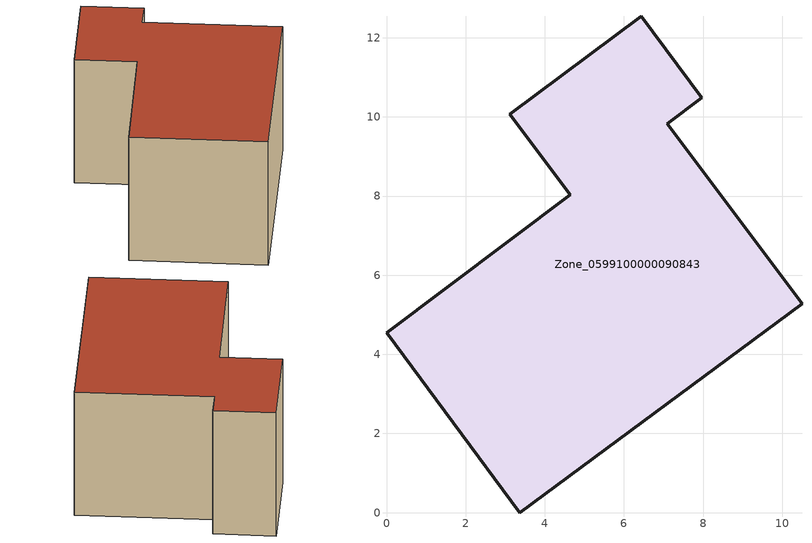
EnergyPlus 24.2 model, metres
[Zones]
Zone_0599100000090843
 floor ground (C_G): 3.12,10.07 6.44,12.54 7.97,10.48 7.1,9.83 10.5,5.28 3.37,0 0,4.54 4.64,8.03 z0
 wall outside (C_F): 0,4.54 3.37,0 10.5,5.28 7.1,9.83 7.97,10.48 6.44,12.54 3.12,10.07 4.64,8.03 0,4.54 z0:5.85
 roof outside (C_R): 3.12,10.07 4.64,8.03 0,4.54 3.37,0 10.5,5.28 7.1,9.83 7.97,10.48 6.44,12.54 z5.85
[BUILDING]
Pand.0599100000090843: North Axis=0; Terrain=City; Loads Convergence Tolerance Value=0.04; Temperature Convergence Tolerance Value=0.4; Solar Distribution=FullExterior; Maximum Number of Warmup Days=25; Minimum Number of Warmup Days=1
[Site:Location]
Rotterdam.The.Hague.AP_ZH_NLD Design_Conditions: Latitude=51.96; Longitude=4.45; Time Zone=1; Elevation=-4.5
[SITE:GROUNDTEMPERATURE:BUILDINGSURFACE]
18, 18, 18, 18, 18, 18, 18, 18, 18, 18, 18, 18
[MATERIAL] Thermal Absorptance=0.9; Solar Absorptance=0.7; Visible Absorptance=0.7
Name | Roughness | Thickness | Conductivity | Density | Specific Heat
G.TC.1975-1991 | MediumSmooth | 0.15 | 0.288461 | 540 | 1210
F.TC.1975-1991 | Rough | 0.3 | 0.230769 | 1920 | 840
R.TC.1975-1991 | MediumRough | 0.2 | 0.153846 | 1500 | 1000
[CONSTRUCTION]
C_G: G.TC.1975-1991
C_F: F.TC.1975-1991
C_R: R.TC.1975-1991
[ZONE]
Zone_0599100000090843: Type=1; Multiplier=1; Ceiling Height=Autocalculate; Volume=Autocalculate; Floor Area=autocalculate; Part of Total Floor Area=Yes
[ZONEINFILTRATION:DESIGNFLOWRATE]
Infil_Zone_0599100000090843: Zone or ZoneList or Space or SpaceList=Zone_0599100000090843; Schedule=AlwaysOn; Design Flow Rate Calculation Method=Flow/Area; Flow Rate per Floor Area=0.003; Constant Term Coefficient=1; Temperature Term Coefficient=0; Velocity Term Coefficient=0; Velocity Squared Term Coefficient=0
[HVACTEMPLATE:ZONE:IDEALLOADSAIRSYSTEM]
Zone_0599100000090843: Maximum Heating Supply Air Temperature=50; Minimum Cooling Supply Air Temperature=13; Maximum Heating Supply Air Humidity Ratio=0.0156; Minimum Cooling Supply Air Humidity Ratio=0.0077; Heating Limit=NoLimit; Cooling Limit=NoLimit; Dehumidification Control Type=ConstantSensibleHeatRatio; Cooling Sensible Heat Ratio=0.7; Dehumidification Setpoint=60; Humidification Control Type=None; Humidification Setpoint=30; Outdoor Air Method=None; Outdoor Air Flow Rate per Person=0.00944; Outdoor Air Flow Rate per Zone Floor Area=0; Outdoor Air Flow Rate per Zone=0; Demand Controlled Ventilation Type=None; Outdoor Air Economizer Type=NoEconomizer; Heat Recovery Type=None; Sensible Heat Recovery Effectiveness=0.7; Latent Heat Recovery Effectiveness=0.65
[ZONECONTROL:THERMOSTAT]
ThermostatControl_Zone_0599100000090843: Zone or ZoneList=Zone_0599100000090843; Control Type Schedule=DualSetpointControlType; Control 1=Thermostat_Zone_0599100000090843; Temperature Difference Between Cutout And Setpoint=0
[THERMOSTATSETPOINT:DUALSETPOINT]
Thermostat_Zone_0599100000090843: Heating Setpoint Temperature Schedule=HeatingSetpoint_Zone_0599100000090843; Cooling Setpoint Temperature Schedule=CoolingSetpoint_Zone_0599100000090843
[SCHEDULE:COMPACT]
HeatingSetpoint_Zone_0599100000090843: Through: 12/31, For: AllDays, Until: 24:00, 21
CoolingSetpoint_Zone_0599100000090843: Through: 12/31, For: AllDays, Until: 24:00, 24
DualSetpointControlType: Through: 12/31, For: AllDays, Until: 24:00, 4
AlwaysOn: Through: 12/31, For: AllDays, Until: 24:00, 1
